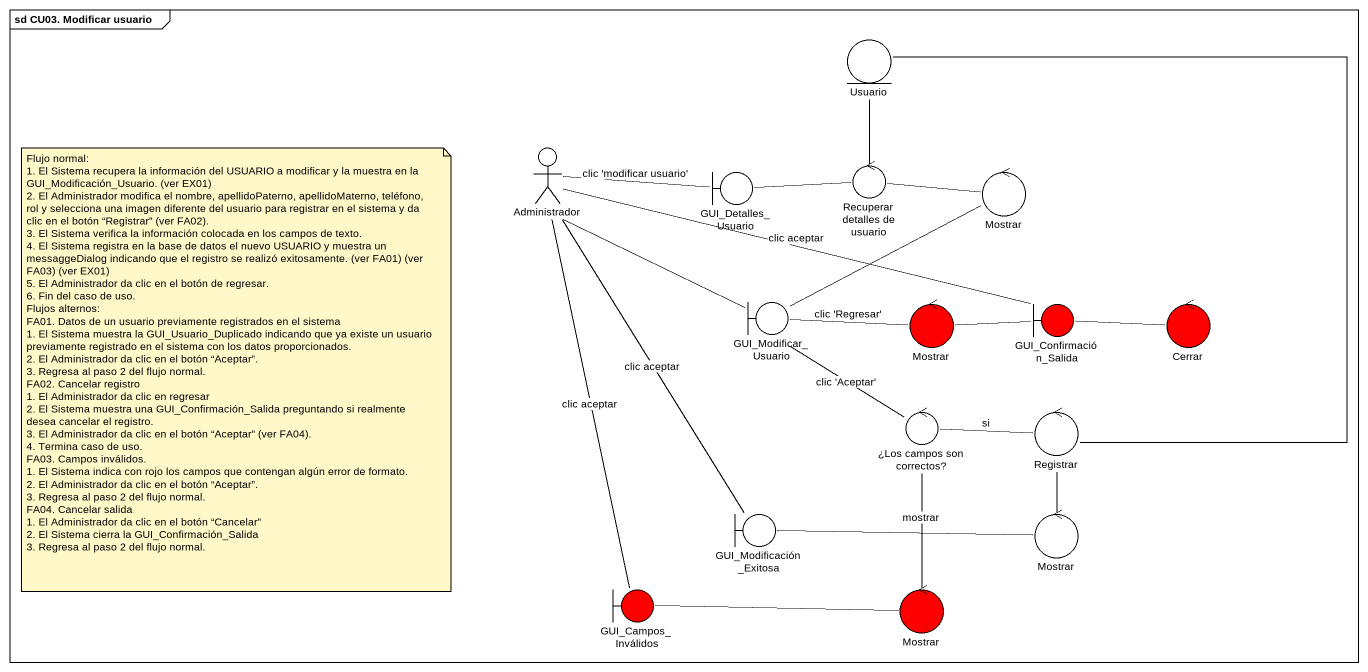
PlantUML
@startuml
mainframe sd CU03. Modificar usuario
entity Usuario
actor Administrador
control "Recuperar detalles de usuario" as Recuperar_detalles_de
boundary GUI_Detalles_Usuario
control Mostrar
boundary GUI_Modificar_Usuario
control "Mostrar" as Mostrar_2 #FF0000
boundary GUI_Confirmación_Salida #FF0000
control Cerrar #FF0000
control "¿Los campos son correctos?" as Los_campos_son_correctos
control Registrar
boundary GUI_Modificación_Exitosa
control "Mostrar" as Mostrar_3
boundary GUI_Campos_Inválidos #FF0000
control "Mostrar" as Mostrar_4 #FF0000
Usuario -- Recuperar_detalles_de
Administrador -right- GUI_Detalles_Usuario : clic 'modificar usuario'
Administrador -- GUI_Modificar_Usuario
Administrador -right- GUI_Confirmación_Salida : clic aceptar
Administrador -- GUI_Modificación_Exitosa : clic aceptar
Administrador -- GUI_Campos_Inválidos : clic aceptar
Recuperar_detalles_de -right- Mostrar
GUI_Detalles_Usuario -right- Recuperar_detalles_de
Mostrar -left- GUI_Modificar_Usuario
GUI_Modificar_Usuario -right- Mostrar_2 : clic 'Regresar'
GUI_Modificar_Usuario -- Los_campos_son_correctos : clic 'Aceptar'
Mostrar_2 -right- GUI_Confirmación_Salida
GUI_Confirmación_Salida -right- Cerrar
Los_campos_son_correctos -right- Registrar : si
Los_campos_son_correctos -- Mostrar_4 : mostrar
Registrar -up- Usuario
Registrar -- Mostrar_3
Mostrar_3 -left- GUI_Modificación_Exitosa
Mostrar_4 -left- GUI_Campos_Inválidos
note as N1
  Flujo normal:
  1. El Sistema recupera la información del USUARIO a modificar y la muestra en la GUI_Modificación_Usuario. (ver EX01)
  2. El Administrador modifica el nombre, apellidoPaterno, apellidoMaterno, teléfono, rol y selecciona una imagen diferente del usuario para registrar en el sistema y da clic en el botón “Registrar” (ver FA02).
  3. El Sistema verifica la información colocada en los campos de texto.
  4. El Sistema registra en la base de datos el nuevo USUARIO y muestra un messaggeDialog indicando que el registro se realizó exitosamente. (ver FA01) (ver FA03) (ver EX01)
  5. El Administrador da clic en el botón de regresar.
  6. Fin del caso de uso.
  Flujos alternos:
  FA01. Datos de un usuario previamente registrados en el sistema
  1. El Sistema muestra la GUI_Usuario_Duplicado indicando que ya existe un usuario previamente registrado en el sistema con los datos proporcionados.
  2. El Administrador da clic en el botón “Aceptar”.
  3. Regresa al paso 2 del flujo normal.
  FA02. Cancelar registro
  1. El Administrador da clic en regresar
  2. El Sistema muestra una GUI_Confirmación_Salida preguntando si realmente desea cancelar el registro.
  3. El Administrador da clic en el botón “Aceptar” (ver FA04).
  4. Termina caso de uso.
  FA03. Campos inválidos.
  1. El Sistema indica con rojo los campos que contengan algún error de formato.
  2. El Administrador da clic en el botón “Aceptar”.
  3. Regresa al paso 2 del flujo normal.
  FA04. Cancelar salida
  1. El Administrador da clic en el botón “Cancelar”
  2. El Sistema cierra la GUI_Confirmación_Salida
  3. Regresa al paso 2 del flujo normal.
end note
@enduml
